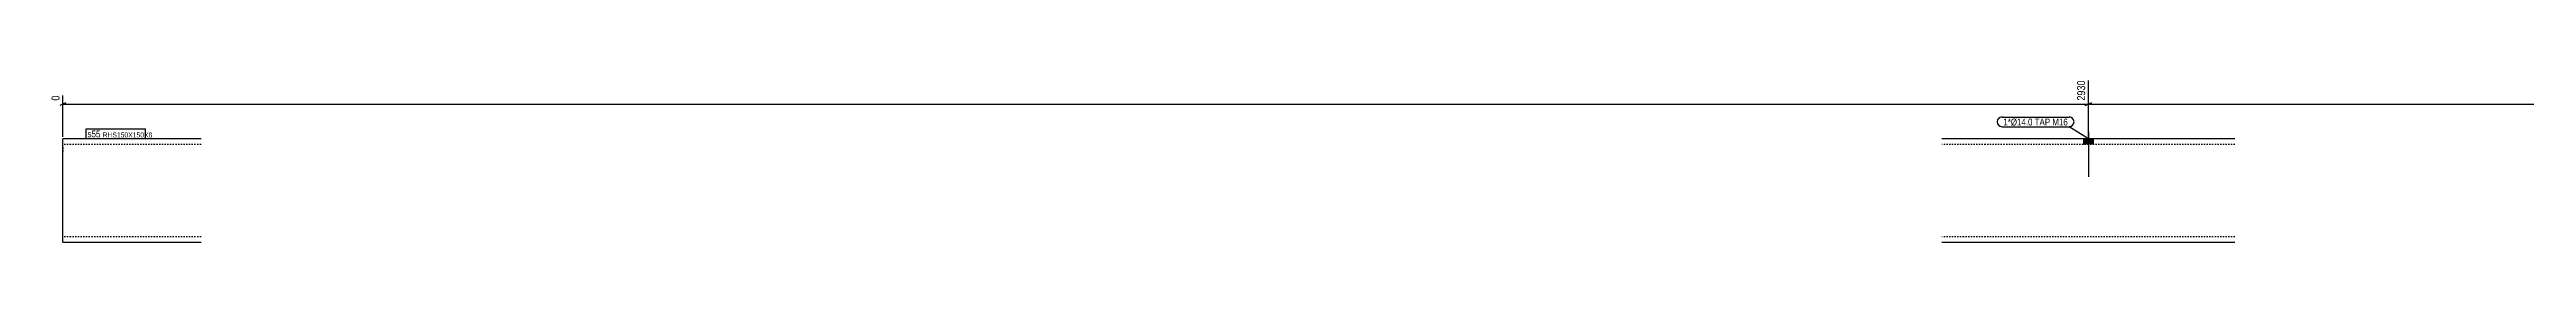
# Model space of a CAD drawing. Header units: millimetres. Extents: x 7 to 20456, y 9 to 246.
# Drawn here: x 13290 to 16873, y 9 to 246 of the extents above; entities that cross this region are included whole.
import ezdxf

# ---------------------------------------------------------------- set-up
doc = ezdxf.new("R2010")
doc.units = ezdxf.units.MM
doc.linetypes.add('DXK_LINE_DOT2', pattern=[3.9198, 1.9599, -1.9599])
for name, color, linetype in [('MÅLSÆTNING', 7, 'Continuous'), ('STÅL', 7, 'Continuous'), ('TEKST', 7, 'Continuous')]:
    doc.layers.add(name, color=color, linetype=linetype)
doc.styles.add('Arial Narrow', font='ARIALN.TTF', dxfattribs={"height": 0.2})

msp = doc.modelspace()

# ---------------------------------------------------------------- hatches: boundary and pattern name
at = {"layer": 'STÅL', "linetype": 'Continuous'}
msp.add_hatch(color=3, dxfattribs=at).paths.add_polyline_path([(16246.4, 159), (16232.4, 159), (16232.4, 151), (16246.4, 151)])

# ---------------------------------------------------------------- linework, layer by layer
at = {"layer": 'MÅLSÆTNING', "color": 7, "linetype": 'Continuous'}
for p, q in [((13309.4, 162), (13309.4, 221.8)), ((16239.4, 162), (16239.4, 243.8)), ((16239.4, 162), (16239.4, 243.8)), ((13313.9, 211.2), (13304.9, 207.6)), ((13309.4, 209.4), (16239.4, 209.4)), ((16243.9, 211.2), (16234.9, 207.6)), ((16234.9, 207.6), (16243.9, 211.2)), ((16239.4, 209.4), (20417.9, 209.4))]:
    msp.add_line(p, q, dxfattribs=at)
at = {"layer": 'STÅL', "color": 2, "linetype": 'Continuous'}
for p, q in [((13509.4, 159), (13309.4, 159)), ((13309.4, 29), (13309.4, 159)), ((16451.4, 159), (16027.4, 159)), ((13309.4, 14.9), (13309.4, 29)), ((13309.4, 9), (13309.4, 14.9)), ((13309.4, 9), (13509.4, 9)), ((16027.4, 9), (16451.4, 9))]:
    msp.add_line(p, q, dxfattribs=at)
at = {"layer": 'STÅL', "color": 7, "linetype": 'DXK_LINE_DOT2'}
for p, q in [((13509.4, 151), (13309.4, 151)), ((13309.4, 146.7), (13309.4, 139)), ((16451.4, 151), (16027.4, 151)), ((13309.4, 21.3), (13309.4, 29)), ((13309.4, 17.9), (13309.4, 21.3)), ((13309.4, 17), (13309.4, 17.9)), ((13509.4, 17), (13309.4, 17)), ((13309.4, 14.9), (13309.4, 17)), ((16451.4, 17), (16027.4, 17))]:
    msp.add_line(p, q, dxfattribs=at)
at = {"layer": 'STÅL', "color": 3, "linetype": 'Continuous'}
for p, q in [((16232.4, 159), (16232.4, 151)), ((16239.4, 169), (16239.4, 104)), ((16246.4, 159), (16246.4, 151))]:
    msp.add_line(p, q, dxfattribs=at)

# ---------------------------------------------------------------- wipeouts: each hides what was drawn before it
at = {"color": 0}
msp.add_wipeout([(16209.7, 178.4), (16209.7, 188.9), (16116.3, 188.9), (16116.3, 178.4)], dxfattribs=at).dxf.layer = 'TEKST'

# ---------------------------------------------------------------- next in the draw order: wipeouts: each hides what was drawn before it
at = {"color": 0, "linetype": 'Continuous'}
for points in [[(13307, 224.2), (13290.2, 224.2), (13290.2, 212.1), (13307, 212.1)], [(16237, 246.2), (16220.2, 246.2), (16220.2, 212.1), (16237, 212.1)]]:
    msp.add_wipeout(points, dxfattribs=at).dxf.layer = 'MÅLSÆTNING'
at = {"color": 0}
for points in [[(16209.7, 178.4), (16209.7, 188.9), (16116.3, 188.9), (16116.3, 178.4)], [(13363.7, 161.1), (13363.7, 171.6), (13345.2, 171.6), (13345.2, 161.1)]]:
    msp.add_wipeout(points, dxfattribs=at).dxf.layer = 'TEKST'

# ---------------------------------------------------------------- next in the draw order: linework, layer by layer
at = {"layer": 'TEKST', "color": 7, "linetype": 'Continuous'}
for p, q in [((16114.5, 190.7), (16211.5, 190.7)), ((16114.5, 176.6), (16211.5, 176.6)), ((16239.4, 159.1), (16211.5, 176.6))]:
    msp.add_line(p, q, dxfattribs=at)
for centre, start, end in [((16114.5, 183.7), 90, 270), ((16211.5, 183.7), 270, 90)]:
    msp.add_arc(centre, 7.05, start, end, dxfattribs=at)

# ---------------------------------------------------------------- next in the draw order: texts
at = {"layer": 'MÅLSÆTNING', "color": 3, "linetype": 'Continuous', "style": 'Arial Narrow'}
for s, height, p in [('0', 11.5, (13304.6, 214.5)), ('2930', 11.45, (16234.6, 214.5))]:
    msp.add_text(s, height=height, rotation=90.0002, dxfattribs=at).set_placement(p)
at = {"layer": 'TEKST', "color": 3, "style": 'Arial Narrow'}
msp.add_text('1*Ø14.0 TAP M16', height=10.021, dxfattribs=at).set_placement((16116.3, 178.4))

# ---------------------------------------------------------------- next in the draw order: wipeouts: each hides what was drawn before it
at = {"color": 0}
msp.add_wipeout([(13363.7, 161.1), (13363.7, 171.6), (13345.2, 171.6), (13345.2, 161.1)], dxfattribs=at).dxf.layer = 'TEKST'

# ---------------------------------------------------------------- next in the draw order: linework, layer by layer
at = {"layer": 'TEKST', "color": 7, "linetype": 'Continuous'}
msp.add_line((13343.4, 159.3), (13343.4, 173.4), dxfattribs=at)

# ---------------------------------------------------------------- next in the draw order: wipeouts: each hides what was drawn before it
at = {"color": 0}
msp.add_wipeout([(13427.2, 161.1), (13427.2, 168.6), (13366.9, 168.6), (13366.9, 161.1)], dxfattribs=at).dxf.layer = 'TEKST'

# ---------------------------------------------------------------- next in the draw order: wipeouts: each hides what was drawn before it
msp.add_wipeout([(13427.2, 161.1), (13427.2, 168.6), (13366.9, 168.6), (13366.9, 161.1)], dxfattribs=at).dxf.layer = 'TEKST'

# ---------------------------------------------------------------- next in the draw order: linework, layer by layer
at = {"layer": 'TEKST', "color": 7, "linetype": 'Continuous'}
for p, q in [((13343.4, 173.4), (13429, 173.4)), ((13343.4, 159.3), (13429, 159.3)), ((13429, 159.3), (13429, 173.4))]:
    msp.add_line(p, q, dxfattribs=at)

# ---------------------------------------------------------------- next in the draw order: texts
at = {"layer": 'TEKST', "color": 3, "style": 'Arial Narrow'}
for s, height, p in [('s55', 10.02, (13345.2, 161.1)), ('RHS150X150X8', 7.158, (13366.9, 161.1))]:
    msp.add_text(s, height=height, dxfattribs=at).set_placement(p)

doc.saveas('drawing.dxf')
